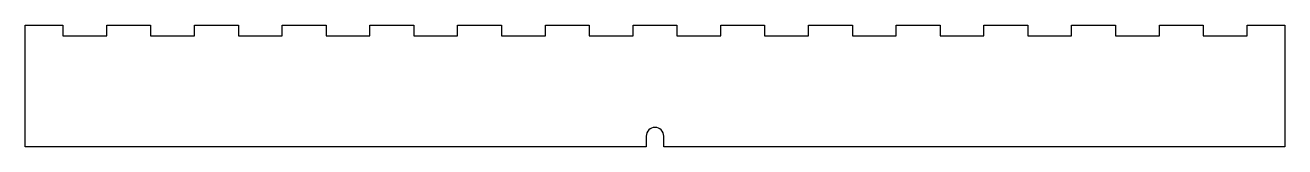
# Model space of a CAD drawing. Header units: millimetres. Extents: x -718 to 0, y -63 to 6.
import ezdxf

# ---------------------------------------------------------------- set-up
doc = ezdxf.new("R2010")
doc.units = ezdxf.units.MM
doc.layers.get('0').update_dxf_attribs({"linetype": 'CONTINUOUS'})

msp = doc.modelspace()

# ---------------------------------------------------------------- linework, layer by layer
msp.add_lwpolyline([(-364, -57), (-364, -63), (-718, -63), (-718, 6), (-696.5, 6), (-696.5, 0), (-671.5, 0), (-671.5, 6), (-646.5, 6), (-646.5, 0), (-621.5, 0), (-621.5, 6), (-596.5, 6), (-596.5, 0), (-571.5, 0), (-571.5, 6), (-546.5, 6), (-546.5, 0), (-521.5, 0), (-521.5, 6), (-496.5, 6), (-496.5, 0), (-471.5, 0), (-471.5, 6), (-446.5, 6), (-446.5, 0), (-421.5, 0), (-421.5, 6), (-396.5, 6), (-396.5, 0), (-371.5, 0), (-371.5, 6), (-346.5, 6), (-346.5, 0), (-321.5, 0), (-321.5, 6), (-296.5, 6), (-296.5, 0), (-271.5, 0), (-271.5, 6), (-246.5, 6), (-246.5, 0), (-221.5, 0), (-221.5, 6), (-196.5, 6), (-196.5, 0), (-171.5, 0), (-171.5, 6), (-146.5, 6), (-146.5, 0), (-121.5, 0), (-121.5, 6), (-96.5, 6), (-96.5, 0), (-71.5, 0), (-71.5, 6), (-46.5, 6), (-46.5, 0), (-21.5, 0), (-21.5, 6), (0, 6), (0, -63), (-354, -63), (-354, -57, 1)], format="xyb", close=True)

doc.saveas('drawing.dxf')
